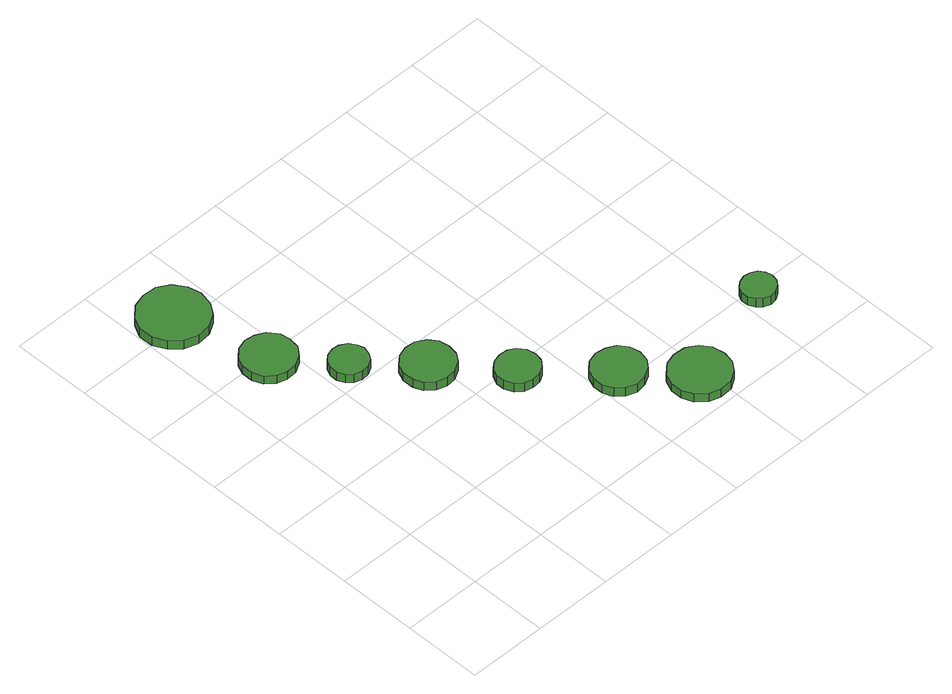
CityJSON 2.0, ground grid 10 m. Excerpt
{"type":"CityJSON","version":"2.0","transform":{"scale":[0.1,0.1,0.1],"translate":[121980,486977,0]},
"CityObjects":{
"tree1":{"type":"SolitaryVegetationObject","attributes":{"function":"something"},"geometry":[{"type":"MultiSurface","lod":"1","boundaries":[[[0,1,2,3,4,5,6,7,8,9,10,11,12,13,14]],[[15,16,17,18,19,20,21,22,23,24,25,26,27,28,29]],[[0,29,28,1]],[[1,28,27,2]],[[2,27,26,3]],[[3,26,25,4]],[[4,25,24,5]],[[5,24,23,6]],[[6,23,22,7]],[[7,22,21,8]],[[8,21,20,9]],[[9,20,19,10]],[[10,19,18,11]],[[11,18,17,12]],[[12,17,16,13]],[[13,16,15,14]],[[14,15,29,0]]]}]},
"tree2":{"type":"SolitaryVegetationObject","attributes":{"function":"something"},"geometry":[{"type":"MultiSurface","lod":"1","boundaries":[[[30,31,32,33,34,35,36,37,38,39,40,41,42,43,44]],[[45,46,47,48,49,50,51,52,53,54,55,56,57,58,59]],[[30,59,58,31]],[[31,58,57,32]],[[32,57,56,33]],[[33,56,55,34]],[[34,55,54,35]],[[35,54,53,36]],[[36,53,52,37]],[[37,52,51,38]],[[38,51,50,39]],[[39,50,49,40]],[[40,49,48,41]],[[41,48,47,42]],[[42,47,46,43]],[[43,46,45,44]],[[44,45,59,30]]]}]},
"tree3":{"type":"SolitaryVegetationObject","attributes":{"function":"something"},"geometry":[{"type":"MultiSurface","lod":"1","boundaries":[[[60,61,62,63,64,65,66,67,68,69,70,71,72,73,74]],[[75,76,77,78,79,80,81,82,83,84,85,86,87,88,89]],[[60,89,88,61]],[[61,88,87,62]],[[62,87,86,63]],[[63,86,85,64]],[[64,85,84,65]],[[65,84,83,66]],[[66,83,82,67]],[[67,82,81,68]],[[68,81,80,69]],[[69,80,79,70]],[[70,79,78,71]],[[71,78,77,72]],[[72,77,76,73]],[[73,76,75,74]],[[74,75,89,60]]]}]},
"tree4":{"type":"SolitaryVegetationObject","attributes":{"function":"something"},"geometry":[{"type":"MultiSurface","lod":"1","boundaries":[[[90,91,92,93,94,95,96,97,98,99,100,101,102,103,104]],[[105,106,107,108,109,110,111,112,113,114,115,116,117,118,119]],[[90,119,118,91]],[[91,118,117,92]],[[92,117,116,93]],[[93,116,115,94]],[[94,115,114,95]],[[95,114,113,96]],[[96,113,112,97]],[[97,112,111,98]],[[98,111,110,99]],[[99,110,109,100]],[[100,109,108,101]],[[101,108,107,102]],[[102,107,106,103]],[[103,106,105,104]],[[104,105,119,90]]]}]},
"tree5":{"type":"SolitaryVegetationObject","attributes":{"function":"something"},"geometry":[{"type":"MultiSurface","lod":"1","boundaries":[[[120,121,122,123,124,125,126,127,128,129,130,131,132,133,134]],[[135,136,137,138,139,140,141,142,143,144,145,146,147,148,149]],[[120,149,148,121]],[[121,148,147,122]],[[122,147,146,123]],[[123,146,145,124]],[[124,145,144,125]],[[125,144,143,126]],[[126,143,142,127]],[[127,142,141,128]],[[128,141,140,129]],[[129,140,139,130]],[[130,139,138,131]],[[131,138,137,132]],[[132,137,136,133]],[[133,136,135,134]],[[134,135,149,120]]]}]},
"tree6":{"type":"SolitaryVegetationObject","attributes":{"function":"something"},"geometry":[{"type":"MultiSurface","lod":"1","boundaries":[[[150,151,152,153,154,155,156,157,158,159,160,161,162,163,164]],[[165,166,167,168,169,170,171,172,173,174,175,176,177,178,179]],[[150,179,178,151]],[[151,178,177,152]],[[152,177,176,153]],[[153,176,175,154]],[[154,175,174,155]],[[155,174,173,156]],[[156,173,172,157]],[[157,172,171,158]],[[158,171,170,159]],[[159,170,169,160]],[[160,169,168,161]],[[161,168,167,162]],[[162,167,166,163]],[[163,166,165,164]],[[164,165,179,150]]]}]},
"tree7":{"type":"SolitaryVegetationObject","attributes":{"function":"something"},"geometry":[{"type":"MultiSurface","lod":"1","boundaries":[[[180,181,182,183,184,185,186,187,188,189,190,191,192,193,194]],[[195,196,197,198,199,200,201,202,203,204,205,206,207,208,209]],[[180,209,208,181]],[[181,208,207,182]],[[182,207,206,183]],[[183,206,205,184]],[[184,205,204,185]],[[185,204,203,186]],[[186,203,202,187]],[[187,202,201,188]],[[188,201,200,189]],[[189,200,199,190]],[[190,199,198,191]],[[191,198,197,192]],[[192,197,196,193]],[[193,196,195,194]],[[194,195,209,180]]]}]},
"tree8":{"type":"SolitaryVegetationObject","attributes":{"function":"something"},"geometry":[{"type":"MultiSurface","lod":"1","boundaries":[[[210,211,212,213,214,215,216,217,218,219,220,221,222,223,224]],[[225,226,227,228,229,230,231,232,233,234,235,236,237,238,239]],[[210,239,238,211]],[[211,238,237,212]],[[212,237,236,213]],[[213,236,235,214]],[[214,235,234,215]],[[215,234,233,216]],[[216,233,232,217]],[[217,232,231,218]],[[218,231,230,219]],[[219,230,229,220]],[[220,229,228,221]],[[221,228,227,222]],[[222,227,226,223]],[[223,226,225,224]],[[224,225,239,210]]]}]}
},
"vertices":[
[107,392,14],[105,405,14],[96,417,14],[84,423,14],[71,425,14],[58,421,14],[47,411,14],[42,399,14],[42,385,14],[47,372,14],[58,363,14],[71,359,14],[84,360,14],[96,367,14],[105,378,14],[105,378,2],[96,367,2],[84,360,2],[71,359,2],[58,363,2],[47,372,2],[42,385,2],[42,399,2],[47,411,2],[58,421,2],[71,425,2],[84,423,2],[96,417,2],[105,405,2],[107,392,2],
[87,508,15],[83,525,15],[73,540,15],[58,549,15],[40,550,15],[23,545,15],[10,533,15],[2,517,15],[2,499,15],[10,483,15],[23,471,15],[40,465,15],[58,467,15],[73,476,15],[83,490,15],[83,490,2],[73,476,2],[58,467,2],[40,465,2],[23,471,2],[10,483,2],[2,499,2],[2,517,2],[10,533,2],[23,545,2],[40,550,2],[58,549,2],[73,540,2],[83,525,2],[87,508,2],
[155,326,14],[152,335,14],[147,343,14],[138,348,14],[129,349,14],[119,346,14],[112,340,14],[108,331,14],[108,321,14],[112,312,14],[119,305,14],[129,302,14],[138,303,14],[147,308,14],[152,316,14],[152,316,1],[147,308,1],[138,303,1],[129,302,1],[119,305,1],[112,312,1],[108,321,1],[108,331,1],[112,340,1],[119,346,1],[129,349,1],[138,348,1],[147,343,1],[152,335,1],[155,326,1],
[221,262,15],[219,275,15],[211,286,15],[199,293,15],[186,294,15],[173,290,15],[163,281,15],[158,269,15],[158,255,15],[163,243,15],[173,234,15],[186,230,15],[199,231,15],[211,238,15],[219,249,15],[219,249,2],[211,238,2],[199,231,2],[186,230,2],[173,234,2],[163,243,2],[158,255,2],[158,269,2],[163,281,2],[173,290,2],[186,294,2],[199,293,2],[211,286,2],[219,275,2],[221,262,2],
[278,187,17],[276,198,17],[269,207,17],[260,212,17],[249,213,17],[238,210,17],[230,203,17],[225,193,17],[225,182,17],[230,171,17],[238,164,17],[249,161,17],[260,162,17],[269,167,17],[276,176,17],[276,176,4],[269,167,4],[260,162,4],[249,161,4],[238,164,4],[230,171,4],[225,182,4],[225,193,4],[230,203,4],[238,210,4],[249,213,4],[260,212,4],[269,207,4],[276,198,4],[278,187,4],
[359,108,19],[356,121,19],[348,132,19],[336,138,19],[323,140,19],[310,136,19],[300,127,19],[295,114,19],[295,101,19],[300,89,19],[310,80,19],[323,75,19],[336,77,19],[348,84,19],[356,94,19],[356,94,6],[348,84,6],[336,77,6],[323,75,6],[310,80,6],[300,89,6],[295,101,6],[295,114,6],[300,127,6],[310,136,6],[323,140,6],[336,138,6],[348,132,6],[356,121,6],[359,108,6],
[422,41,20],[419,57,20],[410,69,20],[397,77,20],[381,78,20],[367,74,20],[355,63,20],[349,49,20],[349,34,20],[355,20,20],[367,9,20],[381,5,20],[397,6,20],[410,14,20],[419,26,20],[419,26,8],[410,14,8],[397,6,8],[381,5,8],[367,9,8],[355,20,8],[349,34,8],[349,49,8],[355,63,8],[367,74,8],[381,78,8],[397,77,8],[410,69,8],[419,57,8],[422,41,8],
[540,86,22],[538,95,22],[533,102,22],[525,106,22],[517,107,22],[508,104,22],[502,99,22],[498,91,22],[498,82,22],[502,74,22],[508,68,22],[517,65,22],[525,66,22],[533,71,22],[538,78,22],[538,78,9],[533,71,9],[525,66,9],[517,65,9],[508,68,9],[502,74,9],[498,82,9],[498,91,9],[502,99,9],[508,104,9],[517,107,9],[525,106,9],[533,102,9],[538,95,9],[540,86,9]
]}
